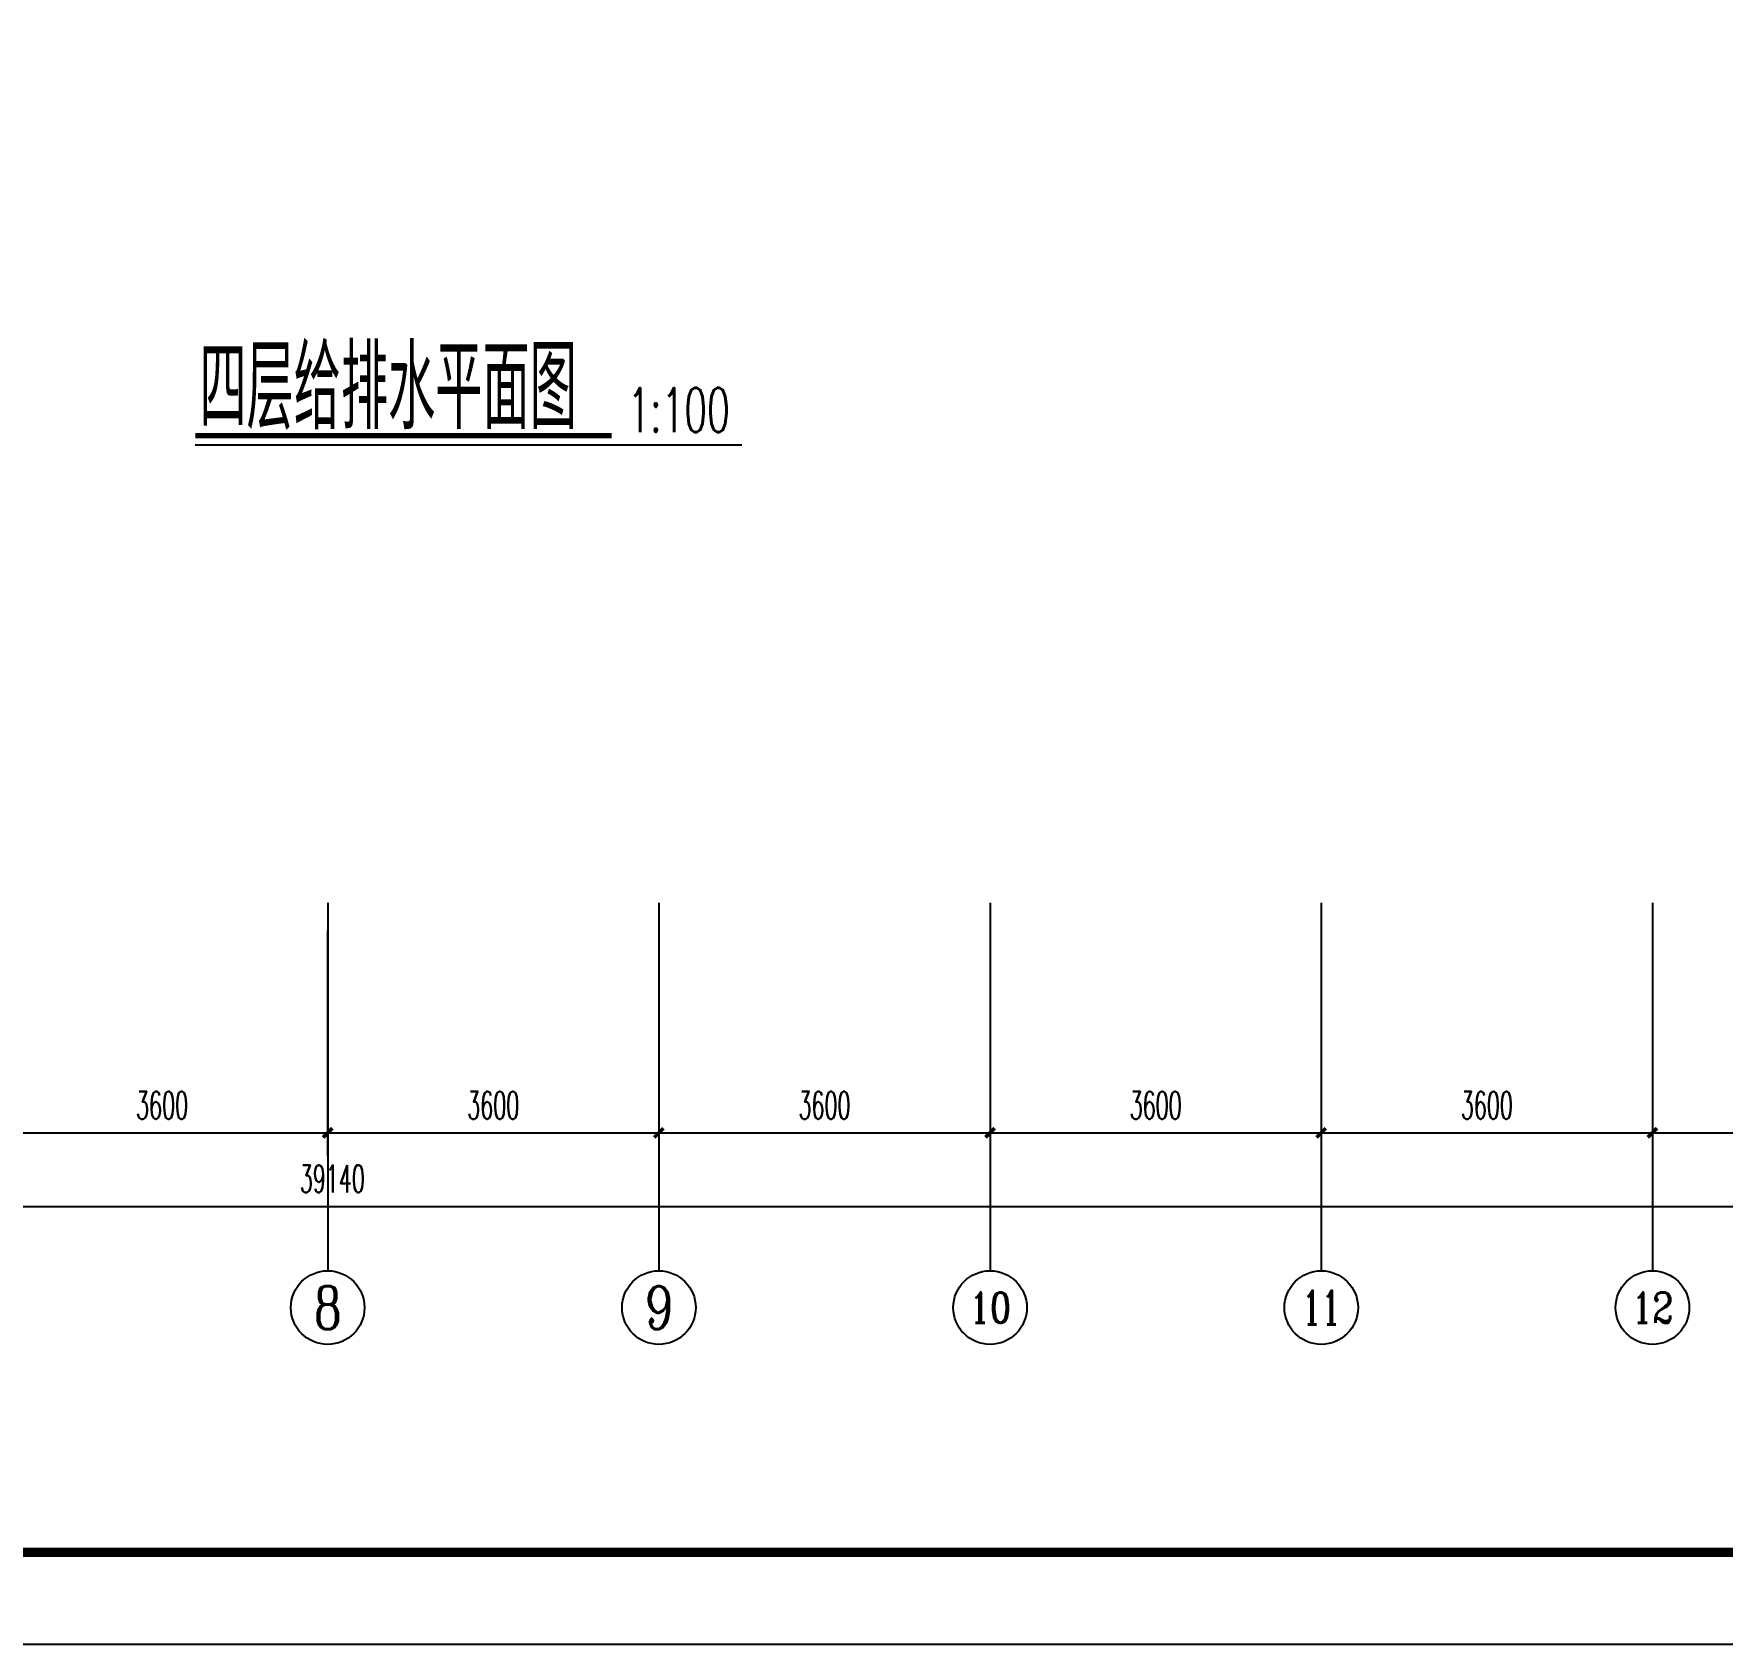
# Model space of a CAD drawing. Header units: inches. Extents: x -1293886 to -986005, y -15154 to 203628.
# Drawn here: x -1083894 to -1065540, y -15154 to 2354 of the extents above; entities that cross this region are included whole.
import ezdxf
from ezdxf.enums import TextEntityAlignment as Align

# ---------------------------------------------------------------- set-up
doc = ezdxf.new("R2010")
doc.units = ezdxf.units.IN
doc.header["$LTSCALE"] = 100
doc.header["$MEASUREMENT"] = 0
doc.layers.get('0').update_dxf_attribs({"color": 252})
for name, color, linetype in [('AXIS_TEXT', 7, 'Continuous'), ('TK', 142, 'Continuous'), ('W_BIAOGE', 7, 'Continuous')]:
    doc.layers.add(name, color=color, linetype=linetype)
doc.styles.add('_TCH_AXIS', font='COMPLEX', dxfattribs={"bigfont": 'GBCBIG'})
doc.styles.add('COMPLEX', font='COMPLEX')
doc.styles.add('DIM_FONT', font='bzxw.shx', dxfattribs={"width": 0.55, "bigfont": 'bzhz.shx'})
doc.styles.add('HZ', font='SIMPLEX.SHX', dxfattribs={"width": 0.55, "bigfont": 'HZTXT.SHX'})
doc.dimstyles.new('DIMN', dxfattribs={"dimtxt": 300, "dimasz": 100, "dimexe": 250, "dimexo": 300, "dimgap": 150, "dimtad": 1, "dimdec": 0, "dimzin": 0, "dimdsep": 46, "dimtxsty": 'DIM_FONT', "dimblk": 'ARCHTICK', "dimcen": 0.09, "dimclrt": 7, "dimazin": 2, "dimtfac": 1, "dimtdec": 0, "dimtix": 1, "dimtmove": 2, "dimatfit": 3, "dimldrblk": 'ARCHTICK', "dimfxl": 0, "dimtolj": 1, "dimtzin": 0, "dimarcsym": 0})

# ---------------------------------------------------------------- blocks, each defined once
blk = doc.blocks.new('_ArchTick')
at = {"color": 0, "linetype": 'ByBlock', "const_width": 0.4}
blk.add_lwpolyline([(-0.5, -0.5), (0.5, 0.5)], dxfattribs=at)
blk = doc.blocks.new('*D284')
at = {"color": 0, "lineweight": -2}
for p, q in [((-1084299, -7394), (-1084299, -9844)), ((-1080699, -7394), (-1080699, -9844)), ((-1084299, -9594), (-1080699, -9594))]:
    blk.add_line(p, q, dxfattribs=at)
at = {"layer": 'Defpoints', "color": 0}
for p in [(-1084299, -7094), (-1080699, -7094), (-1080699, -9594)]:
    blk.add_point(p, dxfattribs=at)
at = {"color": 0, "lineweight": -2, "xscale": 100, "yscale": 100, "zscale": 100, "rotation": 180}
blk.add_blockref('_ArchTick', (-1084299, -9594), dxfattribs=at)
at = {"color": 0, "lineweight": -2, "xscale": 100, "yscale": 100, "zscale": 100}
blk.add_blockref('_ArchTick', (-1080699, -9594), dxfattribs=at)
at = {"color": 7, "insert": (-1082499, -9294), "char_height": 300, "attachment_point": 5, "style": 'HZ'}
blk.add_mtext('\\A1;3600', dxfattribs=at)
blk = doc.blocks.new('*D285')
at = {"color": 0, "lineweight": -2}
for p, q in [((-1080699, -7394), (-1080699, -9844)), ((-1077099, -7394), (-1077099, -9844)), ((-1080699, -9594), (-1077099, -9594))]:
    blk.add_line(p, q, dxfattribs=at)
at = {"layer": 'Defpoints', "color": 0}
for p in [(-1080699, -7094), (-1077099, -7094), (-1077099, -9594)]:
    blk.add_point(p, dxfattribs=at)
at = {"color": 0, "lineweight": -2, "xscale": 100, "yscale": 100, "zscale": 100, "rotation": 180}
blk.add_blockref('_ArchTick', (-1080699, -9594), dxfattribs=at)
at = {"color": 0, "lineweight": -2, "xscale": 100, "yscale": 100, "zscale": 100}
blk.add_blockref('_ArchTick', (-1077099, -9594), dxfattribs=at)
at = {"color": 7, "insert": (-1078899, -9294), "char_height": 300, "attachment_point": 5, "style": 'HZ'}
blk.add_mtext('\\A1;3600', dxfattribs=at)
blk = doc.blocks.new('*D286')
at = {"color": 0, "lineweight": -2}
for p, q in [((-1077099, -7394), (-1077099, -9844)), ((-1073499, -7394), (-1073499, -9844)), ((-1077099, -9594), (-1073499, -9594))]:
    blk.add_line(p, q, dxfattribs=at)
at = {"layer": 'Defpoints', "color": 0}
for p in [(-1077099, -7094), (-1073499, -7094), (-1073499, -9594)]:
    blk.add_point(p, dxfattribs=at)
at = {"color": 0, "lineweight": -2, "xscale": 100, "yscale": 100, "zscale": 100, "rotation": 180}
blk.add_blockref('_ArchTick', (-1077099, -9594), dxfattribs=at)
at = {"color": 0, "lineweight": -2, "xscale": 100, "yscale": 100, "zscale": 100}
blk.add_blockref('_ArchTick', (-1073499, -9594), dxfattribs=at)
at = {"color": 7, "insert": (-1075299, -9294), "char_height": 300, "attachment_point": 5, "style": 'HZ'}
blk.add_mtext('\\A1;3600', dxfattribs=at)
blk = doc.blocks.new('*D287')
at = {"color": 0, "lineweight": -2}
for p, q in [((-1073499, -7394), (-1073499, -9844)), ((-1069899, -7394), (-1069899, -9844)), ((-1073499, -9594), (-1069899, -9594))]:
    blk.add_line(p, q, dxfattribs=at)
at = {"layer": 'Defpoints', "color": 0}
for p in [(-1073499, -7094), (-1069899, -7094), (-1069899, -9594)]:
    blk.add_point(p, dxfattribs=at)
at = {"color": 0, "lineweight": -2, "xscale": 100, "yscale": 100, "zscale": 100, "rotation": 180}
blk.add_blockref('_ArchTick', (-1073499, -9594), dxfattribs=at)
at = {"color": 0, "lineweight": -2, "xscale": 100, "yscale": 100, "zscale": 100}
blk.add_blockref('_ArchTick', (-1069899, -9594), dxfattribs=at)
at = {"color": 7, "insert": (-1071699, -9294), "char_height": 300, "attachment_point": 5, "style": 'HZ'}
blk.add_mtext('\\A1;3600', dxfattribs=at)
blk = doc.blocks.new('*D288')
at = {"color": 0, "lineweight": -2}
for p, q in [((-1069899, -7394), (-1069899, -9844)), ((-1066299, -7394), (-1066299, -9844)), ((-1069899, -9594), (-1066299, -9594))]:
    blk.add_line(p, q, dxfattribs=at)
at = {"layer": 'Defpoints', "color": 0}
for p in [(-1069899, -7094), (-1066299, -7094), (-1066299, -9594)]:
    blk.add_point(p, dxfattribs=at)
at = {"color": 0, "lineweight": -2, "xscale": 100, "yscale": 100, "zscale": 100, "rotation": 180}
blk.add_blockref('_ArchTick', (-1069899, -9594), dxfattribs=at)
at = {"color": 0, "lineweight": -2, "xscale": 100, "yscale": 100, "zscale": 100}
blk.add_blockref('_ArchTick', (-1066299, -9594), dxfattribs=at)
at = {"color": 7, "insert": (-1068099, -9294), "char_height": 300, "attachment_point": 5, "style": 'HZ'}
blk.add_mtext('\\A1;3600', dxfattribs=at)
blk = doc.blocks.new('*D289')
at = {"color": 0, "lineweight": -2}
for p, q in [((-1066299, -7394), (-1066299, -9844)), ((-1061199, -7394), (-1061199, -9844)), ((-1066299, -9594), (-1061199, -9594))]:
    blk.add_line(p, q, dxfattribs=at)
at = {"layer": 'Defpoints', "color": 0}
for p in [(-1066299, -7094), (-1061199, -7094), (-1061199, -9594)]:
    blk.add_point(p, dxfattribs=at)
at = {"color": 0, "lineweight": -2, "xscale": 100, "yscale": 100, "zscale": 100, "rotation": 180}
blk.add_blockref('_ArchTick', (-1066299, -9594), dxfattribs=at)
at = {"color": 0, "lineweight": -2, "xscale": 100, "yscale": 100, "zscale": 100}
blk.add_blockref('_ArchTick', (-1061199, -9594), dxfattribs=at)
at = {"color": 7, "insert": (-1063749, -9294), "char_height": 300, "attachment_point": 5, "style": 'HZ'}
blk.add_mtext('\\A1;5100', dxfattribs=at)
blk = doc.blocks.new('*D291')
at = {"color": 0, "lineweight": -2}
for p, q in [((-1100219, -7394), (-1100219, -10644)), ((-1061079, -7394), (-1061079, -10644)), ((-1100219, -10394), (-1061079, -10394))]:
    blk.add_line(p, q, dxfattribs=at)
at = {"layer": 'Defpoints', "color": 0}
for p in [(-1100219, -7094), (-1061079, -7094), (-1061079, -10394)]:
    blk.add_point(p, dxfattribs=at)
at = {"color": 0, "lineweight": -2, "xscale": 100, "yscale": 100, "zscale": 100, "rotation": 180}
blk.add_blockref('_ArchTick', (-1100219, -10394), dxfattribs=at)
at = {"color": 0, "lineweight": -2, "xscale": 100, "yscale": 100, "zscale": 100}
blk.add_blockref('_ArchTick', (-1061079, -10394), dxfattribs=at)
at = {"color": 7, "insert": (-1080649, -10094), "char_height": 300, "attachment_point": 5, "style": 'HZ'}
blk.add_mtext('\\A1;39140', dxfattribs=at)
blk = doc.blocks.new('_AXISO')
blk.add_circle((0, 0), 0.5)
at = {"layer": 'AXIS_TEXT', "style": 'COMPLEX', "width": 1.041667}
blk.add_attdef('A', text='', height=0.56, dxfattribs=at).set_placement((-0.25, -0.28), (0.25, -0.28), align=Align.FIT)

msp = doc.modelspace()

# ---------------------------------------------------------------- linework, layer by layer
for p, q in [((-1080698.8, -7094), (-1080698.8, -11094)), ((-1077098.8, -7094), (-1077098.8, -11094)), ((-1073498.8, -7094), (-1073498.8, -11094)), ((-1069898.8, -7094), (-1069898.8, -11094)), ((-1066298.8, -7094), (-1066298.8, -11094))]:
    msp.add_line(p, q)
at = {"layer": 'TK'}
msp.add_lwpolyline([(-1107431.3, -15153.6), (-1048031.3, -15153.6), (-1048031.3, 26846.4), (-1107431.3, 26846.4)], close=True, dxfattribs=at)
at = {"layer": 'TK', "const_width": 100}
msp.add_lwpolyline([(-1104931.3, -14153.6), (-1049031.3, -14153.6), (-1049031.3, 25846.4), (-1104931.3, 25846.4)], close=True, dxfattribs=at)
at = {"layer": 'W_BIAOGE'}
for p, q in [((-1082138.4, -2115.5), (-1077613.2, -2115.5)), ((-1077613.2, -2115.5), (-1076198, -2115.5))]:
    msp.add_line(p, q, dxfattribs=at)
at = {"layer": 'W_BIAOGE', "const_width": 60}
msp.add_lwpolyline([(-1082138.4, -2015.5), (-1077613.2, -2015.5)], dxfattribs=at)

# ---------------------------------------------------------------- block references
ref = msp.add_blockref('_AXISO', (-1080698.8, -11494), dxfattribs=dict(xscale=800, yscale=800, zscale=800))
ref.add_attrib('A', '8', dxfattribs={"layer": 'AXIS_TEXT', "height": 465.9, "style": '_TCH_AXIS'}).set_placement((-1080854.1, -11727), (-1080543.5, -11727), align=Align.FIT)
ref = msp.add_blockref('_AXISO', (-1077098.8, -11494), dxfattribs=dict(xscale=800, yscale=800, zscale=800))
ref.add_attrib('A', '9', dxfattribs={"layer": 'AXIS_TEXT', "height": 465.9, "style": '_TCH_AXIS'}).set_placement((-1077254.1, -11727), (-1076943.5, -11727), align=Align.FIT)
ref = msp.add_blockref('_AXISO', (-1073498.8, -11494), dxfattribs=dict(xscale=800, yscale=800, zscale=800))
ref.add_attrib('A', '10', dxfattribs={"layer": 'AXIS_TEXT', "height": 328.45, "style": '_TCH_AXIS'}).set_placement((-1073725.6, -11658.2), (-1073272, -11658.2), align=Align.FIT)
ref = msp.add_blockref('_AXISO', (-1069898.8, -11494), dxfattribs=dict(xscale=800, yscale=800, zscale=800))
ref.add_attrib('A', '11', dxfattribs={"layer": 'AXIS_TEXT', "height": 368.76, "style": '_TCH_AXIS'}).set_placement((-1070109.5, -11678.4), (-1069688.1, -11678.4), align=Align.FIT)
ref = msp.add_blockref('_AXISO', (-1066298.8, -11494), dxfattribs=dict(xscale=800, yscale=800, zscale=800))
ref.add_attrib('A', '12', dxfattribs={"layer": 'AXIS_TEXT', "height": 328.45, "style": '_TCH_AXIS'}).set_placement((-1066525.6, -11658.2), (-1066072, -11658.2), align=Align.FIT)

# ---------------------------------------------------------------- texts
at = {"layer": 'W_BIAOGE', "width": 0.6}
for s, height, style, p in [('四层给排水平面图', 900, 'DIM_FONT', (-1082093.6, -1943.9)), ('1:100', 480, 'HZ', (-1077438.9, -1976.5))]:
    msp.add_text(s, height=height, dxfattribs=dict(at, style=style)).set_placement(p)

# ---------------------------------------------------------------- dimensions: what is measured, and where the dimension line sits
for p1, p2, distance, picture, middle in [((-1100218.8, -7094), (-1061078.8, -7094), -3300, '*D291', (-1080648.8, -10094)), ((-1084298.8, -7094), (-1080698.8, -7094), -2500, '*D284', (-1082498.8, -9294)), ((-1080698.8, -7094), (-1077098.8, -7094), -2500, '*D285', (-1078898.8, -9294)), ((-1077098.8, -7094), (-1073498.8, -7094), -2500, '*D286', (-1075298.8, -9294)), ((-1073498.8, -7094), (-1069898.8, -7094), -2500, '*D287', (-1071698.8, -9294)), ((-1069898.8, -7094), (-1066298.8, -7094), -2500, '*D288', (-1068098.8, -9294)), ((-1066298.8, -7094), (-1061198.8, -7094), -2500, '*D289', (-1063748.8, -9294))]:
    dim = msp.add_aligned_dim(p1=p1, p2=p2, distance=distance, dimstyle='DIMN', override={"dimtxsty": 'HZ'})
    dim.commit()
    dim.dimension.update_dxf_attribs({"geometry": picture, "text_midpoint": middle})

doc.saveas('drawing.dxf')
